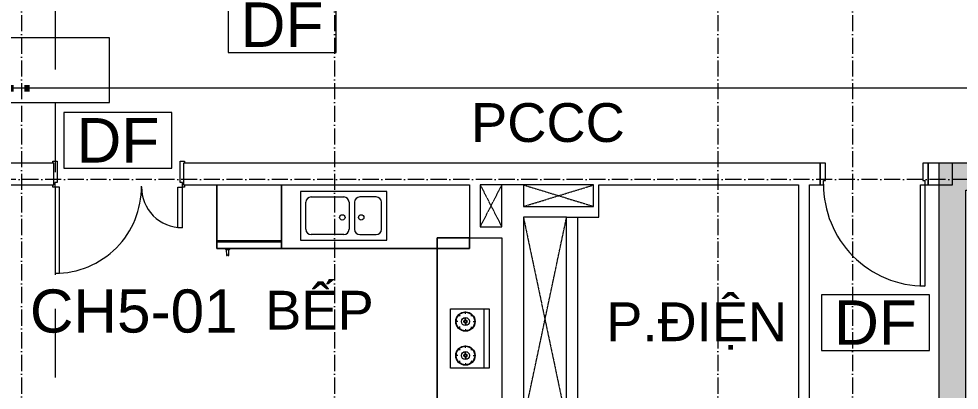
# Model space of a CAD drawing. Header units: millimetres. Extents: x -20144 to 122974, y -38328 to 48263.
# Drawn here: x 16976 to 25688, y 29196 to 32640 of the extents above; entities that cross this region are included whole.
import ezdxf
from ezdxf.enums import TextEntityAlignment as Align

# ---------------------------------------------------------------- set-up
doc = ezdxf.new("R2010")
doc.units = ezdxf.units.MM
for name, pattern in [('Dash', [6.35, 3.175, -3.175]), ('Grid Line', [4.2, 3, -0.6, 0, -0.6]), ('HIDDEN2', [4.7625, 3.175, -1.5875])]:
    doc.linetypes.add(name, pattern=pattern)
for name, color, linetype, lineweight in [('A-DETL-GENF', 31, 'Continuous', 5), ('A-DETL-GENF-HDLN', 161, 'Dash', 5), ('CHU', 181, 'Continuous', 5), ('CUA', 31, 'Continuous', 9), ('DIM', 1, 'Continuous', 5), ('KI-HIEU-1', 151, 'Continuous', 9), ('NET CAT', 3, 'Continuous', 5), ('NET-CAT', 3, 'Continuous', 15), ('NET-THAY', 2, 'Continuous', 9), ('THIET BI', 44, 'Continuous', 5), ('TRUC', 225, 'Continuous', 5), ('Y-GHI CHU PCCC$0$Z-CT1-GHI CHU TT$0$KI-HIEU', 6, 'Continuous', 13)]:
    doc.layers.add(name, color=color, linetype=linetype, lineweight=lineweight)
doc.styles.add('Arial', font='arial_0.ttf', dxfattribs={"height": 200})
doc.styles.add('Arial_4', font='arial_0.ttf', dxfattribs={"height": 360})
doc.styles.add('Arial_5', font='arial_0.ttf', dxfattribs={"height": 400})
doc.styles.add('TA1', font='arial_0.ttf')
doc.styles.add('Y-GHI CHU PCCC$0$Arial', font='arial_0.ttf')
doc.dimstyles.new('D_200_KTx2', dxfattribs={"dimtxt": 400, "dimasz": 300, "dimexe": 300, "dimexo": 300, "dimgap": 160, "dimtad": 1, "dimdec": 0, "dimzin": 9, "dimtxsty": 'TA1', "dimblk": 'ARCHTICK', "dimcen": 1, "dimdle": 300, "dimclrd": 256, "dimclre": 256, "dimclrt": 7, "dimadec": 0, "dimazin": 0, "dimtfac": 1, "dimtdec": 0, "dimtix": 1, "dimtmove": 1, "dimatfit": 3, "dimldrblk": 'ARCHTICK', "dimfxl": 0, "dimtolj": 1, "dimtzin": 0, "dimlwd": -1, "dimlwe": -1, "dimarcsym": 0})

# ---------------------------------------------------------------- blocks, each defined once
blk = doc.blocks.new('VACH THANG MAY - VACH THANG MAY-1083953-MẶT BẰNG TẦNG 5 ĐẾN TẦNG 22')
at = {"layer": 'NET CAT', "lineweight": 9}
for p, q in [((28200.5, 31299.9), (25500.5, 31299.9)), ((25500.5, 31299.9), (25500.5, 24399.9))]:
    blk.add_line(p, q, dxfattribs=at)
blk = doc.blocks.new('ALC1807-ASCENT PLAZA-KET CAU_rvt-1-MẶT BẰNG TẦNG 5 ĐẾN TẦNG 22')
at = {"color": 250, "lineweight": 15}
blk.add_blockref('VACH THANG MAY - VACH THANG MAY-1083953-MẶT BẰNG TẦNG 5 ĐẾN TẦNG 22', (0, 0), dxfattribs=at)
blk = doc.blocks.new('CUA 1 CANH MO - 2 - Type 1000-1152411-MẶT BẰNG TẦNG 5 ĐẾN TẦNG 22')
at = {"layer": 'CUA'}
for p, q in [((-367.5, 1040.3), (-327.5, 1040.3)), ((-367.5, 102.3), (-367.5, 1040.3)), ((-327.5, 1040.3), (-327.5, 102.3)), ((-327.5, 102.3), (-367.5, 102.3))]:
    blk.add_line(p, q, dxfattribs=at)
at = {"layer": 'CUA', "lineweight": 5}
for p, q in [((-368.5, 102.3), (-398.5, 102.3)), ((-398.5, 102.3), (-398.5, -97.7)), ((-368.5, 61.3), (-368.5, 102.3)), ((601.5, 102.3), (571.5, 102.3)), ((571.5, 102.3), (571.5, 61.3)), ((601.5, -97.7), (601.5, 102.3)), ((-348.5, 61.3), (-368.5, 61.3)), ((-348.5, -97.7), (-348.5, 61.3)), ((571.5, 61.3), (551.5, 61.3)), ((551.5, 61.3), (551.5, -97.7)), ((-398.5, -97.7), (-348.5, -97.7)), ((551.5, -97.7), (601.5, -97.7))]:
    blk.add_line(p, q, dxfattribs=at)
blk.add_arc((-367.5, 102.3), 938, 359.5, 90, dxfattribs=at)
blk = doc.blocks.new('CUA VAO CAN HO - Type 1-1365711-MẶT BẰNG TẦNG 5 ĐẾN TẦNG 22')
at = {"layer": 'CUA', "lineweight": 5}
for p, q in [((-508.5, 97.7), (-508.5, 117.7)), ((-508.5, 117.7), (-468.5, 117.7)), ((-498.5, 97.7), (-508.5, 97.7)), ((-498.5, -102.3), (-498.5, 97.7)), ((-468.5, 117.7), (-468.5, -81.3)), ((671.5, 117.7), (711.5, 117.7)), ((671.5, -81.3), (671.5, 117.7)), ((701.5, 97.7), (701.5, -102.3)), ((711.5, 97.7), (701.5, 97.7)), ((711.5, 117.7), (711.5, 97.7)), ((-488.5, -81.3), (-488.5, -122.3)), ((-468.5, -81.3), (-488.5, -81.3)), ((691.5, -81.3), (671.5, -81.3)), ((691.5, -122.3), (691.5, -81.3)), ((-508.5, -102.3), (-498.5, -102.3)), ((-508.5, -122.3), (-508.5, -102.3)), ((-488.5, -122.3), (-508.5, -122.3)), ((711.5, -122.3), (691.5, -122.3)), ((701.5, -102.3), (711.5, -102.3)), ((711.5, -102.3), (711.5, -122.3))]:
    blk.add_line(p, q, dxfattribs=at)
at = {"layer": 'CUA'}
for p, q in [((-447.5, -122.3), (-487.5, -122.3)), ((-487.5, -122.3), (-487.5, -922.3)), ((-447.5, -922.3), (-447.5, -122.3)), ((650.5, -122.3), (690.5, -122.3)), ((650.5, -499.3), (650.5, -122.3)), ((690.5, -122.3), (690.5, -499.3)), ((690.5, -499.3), (650.5, -499.3)), ((-487.5, -922.3), (-447.5, -922.3))]:
    blk.add_line(p, q, dxfattribs=at)
at = {"layer": 'CUA', "lineweight": 5}
for centre, radius, start, end in [((-487.5, -122.3), 800, 270, 0.5), ((690.5, -122.3), 377, 179.5, 270)]:
    blk.add_arc(centre, radius, start, end, dxfattribs=at)
blk = doc.blocks.new('X-TU LANH - X-TU LANH-V22-MẶT BẰNG TẦNG 5 ĐẾN TẦNG 22')
at = {"layer": 'THIET BI'}
for p, q in [((-300, -10), (-300, -600)), ((-300, -600), (-300, -10)), ((300, -600), (300, -10)), ((300, -10), (300, -600)), ((300, -530), (-300, -530)), ((300, -540), (-300, -540)), ((-300, -600), (300, -600)), ((300, -600), (-300, -600)), ((-222.5, -600), (-217.5, -610)), ((-182.5, -610), (-177.5, -600)), ((-217.5, -610), (-182.5, -610)), ((-212.5, -610), (-210.5, -665)), ((-210.5, -665), (-205.2, -665)), ((-194.8, -665), (-189.5, -665)), ((-189.5, -665), (-187.5, -610))]:
    blk.add_line(p, q, dxfattribs=at)
blk.add_arc((-200, -667.2), 5.66, 22.40182, 157.59821, dxfattribs=at)
blk = doc.blocks.new('X-BEP - X-BEP-1365714-MẶT BẰNG TẦNG 5 ĐẾN TẦNG 22')
at = {"layer": 'THIET BI'}
for p, q in [((660.5, -117.4), (1209.5, -117.4)), ((660.5, -475.7), (660.5, -117.4)), ((1209.5, -162.4), (660.5, -162.4)), ((1209.5, -117.4), (1209.5, -475.7)), ((777.3, -266.8), (777.3, -243.3)), ((1092.7, -266.8), (1092.7, -243.3)), ((0, -300), (0, -600)), ((0, -600), (0, -300)), ((707.1, -336.9), (683.7, -336.9)), ((727.6, -287.3), (711.1, -270.7)), ((763.1, -332.9), (740.6, -332.9)), ((763.1, -341), (740.6, -341)), ((791.4, -332.9), (813.9, -332.9)), ((791.4, -341), (813.9, -341)), ((826.9, -287.3), (843.4, -270.7)), ((847.4, -336.9), (870.9, -336.9)), ((1022.5, -336.9), (999.1, -336.9)), ((1043.1, -287.3), (1026.5, -270.7)), ((1078.6, -332.9), (1056.1, -332.9)), ((1078.6, -341), (1056.1, -341)), ((1106.9, -332.9), (1129.4, -332.9)), ((1106.9, -341), (1129.4, -341)), ((1142.3, -287.3), (1158.9, -270.7)), ((1162.9, -336.9), (1186.3, -336.9)), ((727.6, -386.6), (711.1, -403.1)), ((777.3, -407.1), (777.3, -430.5)), ((826.9, -386.6), (843.4, -403.1)), ((1043.1, -386.6), (1026.5, -403.1)), ((1092.7, -407.1), (1092.7, -430.5)), ((1142.3, -386.6), (1158.9, -403.1)), ((1209.5, -475.7), (660.5, -475.7)), ((0, -600), (1810, -600)), ((1810, -600), (0, -600))]:
    blk.add_line(p, q, dxfattribs=at)
for centre, radius in [((777.3, -336.9), 90), ((777.3, -336.9), 85.5), ((1092.7, -336.9), 90), ((1092.7, -336.9), 85.5), ((777.3, -336.9), 36.9), ((777.3, -336.9), 14.7), ((777.3, -336.9), 8.24), ((1092.7, -336.9), 36.9), ((1092.7, -336.9), 14.7), ((1092.7, -336.9), 8.24)]:
    blk.add_circle(centre, radius, dxfattribs=at)
blk = doc.blocks.new('X-BEP - X-BEP-1365718-MẶT BẰNG TẦNG 5 ĐẾN TẦNG 22')
at = {"layer": 'THIET BI'}
for p, q in [((0, -10), (0, -600)), ((0, -600), (0, -10)), ((175, -71.5), (175, -521.5)), ((975, -71.5), (175, -71.5)), ((975, -521.5), (975, -71.5)), ((225, -421.5), (225, -171.5)), ((275, -121.5), (575, -121.5)), ((625, -171.5), (625, -421.5)), ((675, -171.5), (675, -421.5)), ((875, -121.5), (725, -121.5)), ((925, -421.5), (925, -171.5)), ((175, -521.5), (975, -521.5)), ((575, -471.5), (275, -471.5)), ((725, -471.5), (875, -471.5)), ((1740.2, -600), (1740.2, -500)), ((1740.2, -500), (1740.2, -600)), ((0, -600), (1740.2, -600)), ((1740.2, -600), (0, -600))]:
    blk.add_line(p, q, dxfattribs=at)
for centre in [(562.5, -311.5), (737.5, -311.5)]:
    blk.add_circle(centre, 25, dxfattribs=at)
for centre, start, end in [((275, -171.5), 90, 180), ((575, -171.5), 360, 90), ((725, -171.5), 90, 180), ((875, -171.5), 360, 90), ((275, -421.5), 180, 270), ((575, -421.5), 270, 0), ((725, -421.5), 180, 270), ((875, -421.5), 270, 0)]:
    blk.add_arc(centre, 50, start, end, dxfattribs=at)
blk = doc.blocks.new('Family2 - Family1-1832263-MẶT BẰNG TẦNG 5 ĐẾN TẦNG 22')
at = {"layer": 'A-DETL-GENF'}
for p, q in [((650, 200), (0, 200)), ((0, 200), (0, 0)), ((650, 0), (650, 200)), ((0, 0), (650, 0))]:
    blk.add_line(p, q, dxfattribs=at)
at = {"layer": 'A-DETL-GENF-HDLN'}
for p, q in [((0, 200), (650, 0.8)), ((0, 0), (650, 199.2))]:
    blk.add_line(p, q, dxfattribs=at)
blk = doc.blocks.new('Family2 - Family1-1832268-MẶT BẰNG TẦNG 5 ĐẾN TẦNG 22')
at = {"layer": 'A-DETL-GENF'}
for p, q in [((200, 390), (0, 390)), ((0, 390), (0, 0)), ((200, 0), (200, 390)), ((0, 0), (200, 0))]:
    blk.add_line(p, q, dxfattribs=at)
at = {"layer": 'A-DETL-GENF-HDLN'}
for p, q in [((0, 390), (200, 0.8)), ((0, 0), (200, 389.2))]:
    blk.add_line(p, q, dxfattribs=at)
blk = doc.blocks.new('Family2 - Family1-1839918-MẶT BẰNG TẦNG 5 ĐẾN TẦNG 22')
at = {"layer": 'A-DETL-GENF'}
for p, q in [((400, 1900), (0, 1900)), ((0, 1900), (0, 0)), ((400, 0), (400, 1900)), ((0, 0), (400, 0))]:
    blk.add_line(p, q, dxfattribs=at)
at = {"layer": 'A-DETL-GENF-HDLN'}
for p, q in [((0, 1900), (400, 0.8)), ((0, 0), (400, 1899.2))]:
    blk.add_line(p, q, dxfattribs=at)
blk = doc.blocks.new('*U635')
at = {"color": 7, "ltscale": 30, "true_color": 0xffffff, "insert": (520, 350), "char_height": 200, "attachment_point": 5, "bg_fill": 3, "box_fill_scale": 1.25, "bg_fill_color": 256, "bg_fill_true_color": 13158600, "bg_fill_transparency": 0}
blk.add_mtext('\\A1;.      ..', dxfattribs=at)
blk.add_lwpolyline([(-200, 200), (1200, 200), (1200, 500), (-200, 500)], close=True)
at = {"color": 7, "style": 'Arial'}
blk.add_attdef('±0.000', text='', height=220, dxfattribs=at).set_placement((500, 350), align=Align.MIDDLE)
blk = doc.blocks.new('A$C52CD303B')
at = {"layer": 'NET-CAT'}
h = blk.add_hatch(color=256, dxfattribs=at)
h.dxf.hatch_style = 1
h.paths.add_polyline_path([(5450, 10650), (5200, 10650), (5200, 9650), (5450, 9650)], flags=17)
h.paths.add_polyline_path([(5450, 12850), (5200, 12850), (5200, 11850), (5450, 11850)], flags=17)
h.paths.add_polyline_path([(5450, 8450), (5200, 8450), (5200, 7450), (5450, 7450)], flags=17)
h.paths.add_polyline_path([(5450, 6250), (5200, 6250), (5200, 5800), (3000, 5800), (3000, 14500), (5200, 14500), (5200, 14050), (5450, 14050), (5450, 14750), (2750, 14750), (2750, 7850), (2350, 7850), (2350, 7600), (2750, 7600), (2750, 5800), (950, 5800), (950, 7600), (1350, 7600), (1350, 7850), (700, 7850), (700, 5800), (0, 5800), (0, 0), (4150, 0), (4150, 250), (250, 250), (250, 2750), (5450, 2750), (5450, 3000), (3300, 3000), (3300, 3875), (3050, 3875), (3050, 3000), (250, 3000), (250, 5550), (3050, 5550), (3050, 5075), (3300, 5075), (3300, 5550), (5450, 5550)])
blk.add_lwpolyline([(5450, 5550), (5450, 6250), (5200, 6250), (5200, 5800), (3000, 5800), (3000, 14500), (5200, 14500), (5200, 14050), (5450, 14050), (5450, 14750), (2750, 14750), (2750, 7850), (2350, 7850), (2350, 7600), (2750, 7600), (2750, 5800), (950, 5800), (950, 7600), (1350, 7600), (1350, 7850), (700, 7850), (700, 5800), (0, 5800), (0, 0)], dxfattribs=at)
blk = doc.blocks.new('ALC1807-ASCENT PLAZA-KET CAU 1_rvt-1-MẶT BẰNG TẦNG 5 ĐẾN TẦNG 22')
blk.add_blockref('A$C52CD303B', (22750.5, 16549.9))
blk = doc.blocks.new('_ArchTick')
at = {"color": 0, "const_width": 0.15}
blk.add_lwpolyline([(-0.5, -0.5), (0.5, 0.5)], dxfattribs=at)
blk = doc.blocks.new('*D724')
at = {"layer": 'Defpoints', "color": 0, "transparency": 16777216}
for p in [(-1824.5, 32049.9), (28200.5, 31999.1), (28200.5, 31299.9)]:
    blk.add_point(p, dxfattribs=at)
at = {"layer": 'DIM', "transparency": 16777216}
for p, q in [((28200.5, 31599.9), (28200.5, 32299.1)), ((-2124.5, 31999.1), (28500.5, 31999.1)), ((-1824.5, 31749.9), (-1824.5, 31699.1))]:
    blk.add_line(p, q, dxfattribs=at)
at = {"layer": 'DIM', "transparency": 16777216, "xscale": 300, "yscale": 300, "zscale": 300, "rotation": 180}
blk.add_blockref('_ArchTick', (-1824.5, 31999.1), dxfattribs=at)
at = {"layer": 'DIM', "transparency": 16777216, "xscale": 300, "yscale": 300, "zscale": 300}
blk.add_blockref('_ArchTick', (28200.5, 31999.1), dxfattribs=at)
at = {"layer": 'DIM', "color": 7, "transparency": 16777216, "insert": (13188, 32363.4), "char_height": 400, "attachment_point": 5, "style": 'TA1'}
blk.add_mtext('\\A1;30025', dxfattribs=at)
blk = doc.blocks.new('Y-GHI CHU PCCC$0$A$C67775D76')
at = {"color": 8, "ltscale": 30}
blk.add_lwpolyline([(-266.7, -137.5), (266.7, -137.5), (266.7, 137.5), (-266.7, 137.5)], close=True, dxfattribs=at)
at = {"color": 8, "style": 'Y-GHI CHU PCCC$0$Arial'}
blk.add_text('DF', height=220, dxfattribs=at).set_placement((0, 0), align=Align.MIDDLE_CENTER)

msp = doc.modelspace()

# ---------------------------------------------------------------- linework, layer by layer
at = {"layer": 'NET-CAT'}
for p, q in [((17300.5, 31299.9), (8050.5, 31299.9)), ((17300.5, 31099.9), (17300.5, 31299.9)), ((24400.5, 31299.9), (18500.5, 31299.9)), ((18500.5, 31299.9), (18500.5, 31099.9)), ((24400.5, 31099.9), (24400.5, 31299.9)), ((25625.5, 31299.9), (25400.5, 31299.9)), ((25400.5, 31299.9), (25400.5, 31099.9)), ((25625.5, 31099.9), (25625.5, 31299.9)), ((16850.5, 31099.9), (17300.5, 31099.9)), ((18500.5, 31099.9), (21150.5, 31099.9)), ((21150.5, 31099.9), (21150.5, 30609.9)), ((21650.5, 31099.9), (21450.5, 31099.9)), ((22350.5, 30799.9), (22350.5, 31099.9)), ((22350.5, 31099.9), (24200.5, 31099.9)), ((24200.5, 31099.9), (24200.5, 28849.9)), ((24300.5, 28849.9), (24300.5, 31099.9)), ((24300.5, 31099.9), (24400.5, 31099.9)), ((25400.5, 31099.9), (25625.5, 31099.9)), ((22050.5, 30799.9), (22350.5, 30799.9)), ((21150.5, 30609.9), (21450.5, 30609.9)), ((21450.5, 30609.9), (21450.5, 28799.9))]:
    msp.add_line(p, q, dxfattribs=at)
at = {"layer": 'NET-THAY'}
msp.add_line((22150.5, 30799.9), (22150.5, 28899.9), dxfattribs=at)
at = {"layer": 'TRUC', "linetype": 'Grid Line', "ltscale": 50}
for p, q in [((19900.5, 43599.9), (19900.5, -4500.1)), ((23450.5, 43599.9), (23450.5, -4500.1)), ((24700.5, 43599.9), (24700.5, -7167.6)), ((43000.5, 31149.9), (-14407, 31149.9))]:
    msp.add_line(p, q, dxfattribs=at)

# ---------------------------------------------------------------- block references
at = {"lineweight": 5}
for name in ['ALC1807-ASCENT PLAZA-KET CAU_rvt-1-MẶT BẰNG TẦNG 5 ĐẾN TẦNG 22', 'ALC1807-ASCENT PLAZA-KET CAU 1_rvt-1-MẶT BẰNG TẦNG 5 ĐẾN TẦNG 22']:
    msp.add_blockref(name, (0, 0), dxfattribs=at)
at = {"layer": 'A-DETL-GENF'}
for name, p in [('Family2 - Family1-1832268-MẶT BẰNG TẦNG 5 ĐẾN TẦNG 22', (21250.5, 30709.9)), ('Family2 - Family1-1832263-MẶT BẰNG TẦNG 5 ĐẾN TẦNG 22', (21650.5, 30899.9)), ('Family2 - Family1-1839918-MẶT BẰNG TẦNG 5 ĐẾN TẦNG 22', (21650.5, 28899.9))]:
    msp.add_blockref(name, p, dxfattribs=at)
at = {"layer": 'CUA'}
msp.add_blockref('CUA VAO CAN HO - Type 1-1365711-MẶT BẰNG TẦNG 5 ĐẾN TẦNG 22', (17799.1, 31202.2), dxfattribs=at)
at = {"layer": 'CUA', "rotation": 180}
msp.add_blockref('CUA 1 CANH MO - 2 - Type 1000-1152411-MẶT BẰNG TẦNG 5 ĐẾN TẦNG 22', (25002, 31202.2), dxfattribs=at)
at = {"layer": 'THIET BI'}
for name, p in [('X-TU LANH - X-TU LANH-V22-MẶT BẰNG TẦNG 5 ĐẾN TẦNG 22', (19110.4, 31109.9)), ('X-BEP - X-BEP-1365718-MẶT BẰNG TẦNG 5 ĐẾN TẦNG 22', (19410.4, 31109.9))]:
    msp.add_blockref(name, p, dxfattribs=at)
at = {"layer": 'THIET BI', "rotation": 269.9999999999997}
msp.add_blockref('X-BEP - X-BEP-1365714-MẶT BẰNG TẦNG 5 ĐẾN TẦNG 22', (21450.5, 30609.9), dxfattribs=at)
at = {"layer": 'Y-GHI CHU PCCC$0$Z-CT1-GHI CHU TT$0$KI-HIEU', "color": 8, "xscale": 1.875, "yscale": 1.875, "zscale": 1.875}
for p in [(19414.2, 32585.7), (17893.9, 31513.3), (24912.2, 29823.1)]:
    msp.add_blockref('Y-GHI CHU PCCC$0$A$C67775D76', p, dxfattribs=at)

# ---------------------------------------------------------------- texts
at = {"layer": 'CHU', "color": 7, "line_spacing_factor": 0.936439}
for s, insert, char_height, width, attachment_point, style in [('\\pt2540.0016,5079.9996,7620.0012,10159.9992,12700.0008,15239.9988,17780.0004,20319.9984,22860,25400.0016,27939.9996,30480.0012,33019.9992,35560.0008,38099.9988,40640.0004,43179.9984,45720,48260.0016,50799.9996,53340.0012,55879.9992,58420.0008,60959.9988,63500.0004,66039.9984,68580,71120.0016,73659.9996,76200.0012,78739.9992,81280.0008;PCCC', (21165.4, 31858), 360, 1430.16, 1, 'Arial_4'), ('\\pt2540.0016,5079.9996,7620.0012,10159.9992,12700.0008,15239.9988,17780.0004,20319.9984,22860,25400.0016,27939.9996,30480.0012,33019.9992,35560.0008,38099.9988,40640.0004,43179.9984,45720,48260.0016,50799.9996,53340.0012,55879.9992,58420.0008,60959.9988,63500.0004,66039.9984,68580,71120.0016,73659.9996,76200.0012,78739.9992,81280.0008;BẾP', (19258, 30117.8), 360, 1016.06, 1, 'Arial_4'), ('\\pt2540,5080,7620,10160,12700,15240,17780,20320,22860,25400,27940,30480,33020,35560,38100,40640,43180,45720,48260,50800,53340,55880,58420,60960,63500,66040,68580,71120,73660,76200,78740,81280;CH5-01', (19003.6, 30130.2), 400, 1977.58, 3, 'Arial_5'), ('\\pt2540.0016,5079.9996,7620.0012,10159.9992,12700.0008,15239.9988,17780.0004,20319.9984,22860,25400.0016,27939.9996,30480.0012,33019.9992,35560.0008,38099.9988,40640.0004,43179.9984,45720,48260.0016,50799.9996,53340.0012,55879.9992,58420.0008,60959.9988,63500.0004,66039.9984,68580,71120.0016,73659.9996,76200.0012,78739.9992,81280.0008;P.ĐIỆN', (22417.7, 30010.5), 360, 1656.4, 1, 'Arial_4')]:
    msp.add_mtext(s, dxfattribs=dict(at, insert=insert, char_height=char_height, width=width, attachment_point=attachment_point, style=style))

# ---------------------------------------------------------------- next in the draw order: block references
at = {"layer": 'KI-HIEU-1', "linetype": 'ByBlock', "xscale": 2, "yscale": 2, "zscale": 2}
msp.add_blockref('*U635', (15416.8, 31464.1), dxfattribs=at).add_auto_attribs({'±0.000': 'H'})

# ---------------------------------------------------------------- next in the draw order: linework, layer by layer
at = {"layer": 'KI-HIEU-1', "linetype": 'HIDDEN2', "ltscale": 200}
msp.add_line((17315.5, -7833.5), (17315.5, 45196.8), dxfattribs=at)
at = {"layer": 'TRUC', "linetype": 'Grid Line', "ltscale": 50}
msp.add_line((17000.5, 43599.9), (17000.5, -4500.1), dxfattribs=at)

# ---------------------------------------------------------------- next in the draw order: dimensions: what is measured, and where the dimension line sits
at = {"layer": 'DIM'}
dim = msp.add_linear_dim(base=(28200.5, 31999.1), p1=(-1824.5, 32049.9), p2=(28200.5, 31299.9), dimstyle='D_200_KTx2', dxfattribs=at)
dim.commit()
dim.dimension.update_dxf_attribs({"geometry": '*D724', "text_midpoint": (13188, 32363.4)})

doc.saveas('drawing.dxf')
